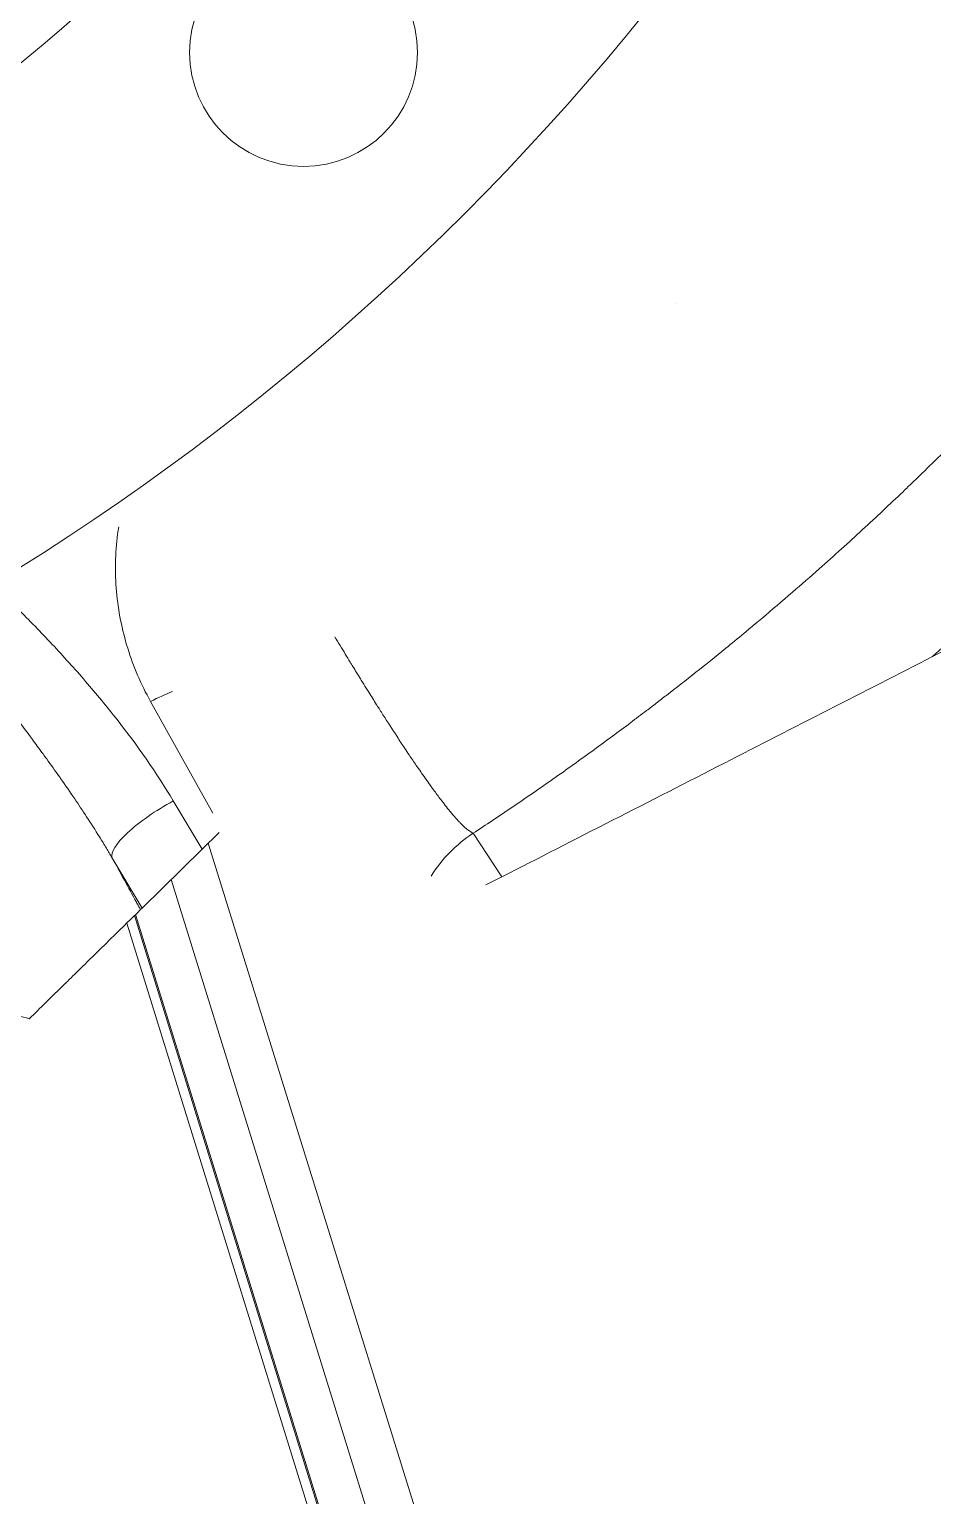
# Model space of a CAD drawing. Header units: millimetres. Extents: x -2122 to 22797, y 3569 to 89276.
# Drawn here: x 9652.2 to 9778.1, y 87383.9 to 87588.3 of the extents above; entities that cross this region are included whole.
import ezdxf

# ---------------------------------------------------------------- set-up
doc = ezdxf.new("R2010")
doc.units = ezdxf.units.MM
doc.header["$LTSCALE"] = 20
doc.layers.add('IA-DIBUJO', color=3, linetype='Continuous', lineweight=30)

msp = doc.modelspace()

# ---------------------------------------------------------------- linework, layer by layer
at = {"layer": 'IA-DIBUJO', "color": 3, "linetype": 'Continuous', "lineweight": 0, "extrusion": (1.41875e-14, 1, -2.22045e-16)}
for p, q in [((9817.24, 87520.92, 1283.42), (9778.1, 87500.9, 1283.42)), ((9718.04, 87470.17, 1283.42), (9714.05, 87476.26, 1283.42)), ((9718.04, 87470.17, 1283.42), (9715.84, 87469.05, 1283.42))]:
    msp.add_line(p, q, dxfattribs=at)
at = {"layer": 'IA-DIBUJO', "color": 3, "linetype": 'Continuous', "lineweight": 0, "extrusion": (0, 1, -2.22045e-16)}
for p, q in [((9669.09, 87494.63, 1283.42), (9677.77, 87479.08, 1283.42)), ((9676.28, 87474.04, 1283.42), (9672.26, 87480.76, 1283.42)), ((9662.1, 87475.55, 1283.42), (9662.1, 87475.55, 1283.42)), ((9676.28, 87474.04, 1283.42), (9678.66, 87476.37, 1283.42)), ((9676.28, 87474.04, 1283.42), (9667.92, 87465.83, 1283.42)), ((9743.93, 87259.86, 1283.42), (9677.14, 87474.89, 1283.42)), ((9663.72, 87472.86, 1283.42), (9667.92, 87465.83, 1283.42)), ((9737.76, 87257.95, 1283.42), (9671.96, 87469.8, 1283.42)), ((9667.69, 87465.61, 1283.42), (9667.92, 87465.83, 1283.42)), ((9730.4, 87255.66, 1283.42), (9665.77, 87463.73, 1283.42)), ((9731.68, 87256.06, 1283.42), (9666.85, 87464.78, 1283.42)), ((9731.85, 87256.11, 1283.42), (9666.99, 87464.92, 1283.42))]:
    msp.add_line(p, q, dxfattribs=at)
at = {"layer": 'IA-DIBUJO', "color": 2, "linetype": 'Continuous', "lineweight": 0}
for centre, radius in [((9465.92, 87809.58, 1283.42), 349.25), ((9465.92, 87809.58, 1283.42), 292.1), ((9690.42, 87585.08, 1283.42), 15.88)]:
    msp.add_circle(centre, radius, dxfattribs=at)
at = {"layer": 'IA-DIBUJO', "color": 3, "linetype": 'Continuous', "lineweight": 0}
msp.add_circle((9465.92, 87809.58, 1283.42), 254, dxfattribs=at)
for centre, major_axis, ratio, start_param, end_param in [((9669.09, 87491.66, 1283.42), (-8.62, -4.81), 0.265428, -2.079685, -1.717906), ((9672.26, 87477.79, 1283.42), (-8.48, -5.06), 0.261378, -1.725446, -0.054247)]:
    msp.add_ellipse(centre, major_axis=major_axis, ratio=ratio, start_param=start_param, end_param=end_param, dxfattribs=at)
at = {"layer": 'IA-DIBUJO', "color": 3, "linetype": 'Continuous', "lineweight": 0, "extrusion": (-3.13079e-30, -2.22045e-16, -1)}
msp.add_ellipse((9724.81, 87459.83, 1283.42), major_axis=(10.71, 16.6), ratio=0.993472, start_param=-1.582384, end_param=-1.155448, dxfattribs=at)
at = {"layer": 'IA-DIBUJO', "color": 3, "linetype": 'Continuous', "lineweight": 0}
for points, knots in [([(9714.05, 87476.26, 1283.42), (9715.84, 87477.43, 1283.42), (9717.66, 87478.64, 1283.42), (9721.36, 87481.15, 1283.42), (9723.24, 87482.44, 1283.42), (9727.06, 87485.12, 1283.42), (9728.99, 87486.51, 1283.42), (9732.62, 87489.15, 1283.42), (9734.31, 87490.39, 1283.42), (9736.75, 87492.23, 1283.42), (9737.49, 87492.79, 1283.42), (9738.68, 87493.69, 1283.42), (9739.13, 87494.03, 1283.42), (9740.05, 87494.74, 1283.42), (9740.53, 87495.11, 1283.42), (9743.71, 87497.58, 1283.42), (9746.47, 87499.76, 1283.42), (9750.11, 87502.73, 1283.42), (9750.96, 87503.43, 1283.42), (9752.32, 87504.56, 1283.42), (9752.83, 87504.98, 1283.42), (9753.66, 87505.68, 1283.42), (9753.98, 87505.94, 1283.42), (9755.71, 87507.4, 1283.42), (9757.13, 87508.62, 1283.42), (9759.8, 87510.92, 1283.42), (9761.03, 87512, 1283.42), (9763.32, 87514.03, 1283.42), (9764.36, 87514.96, 1283.42), (9766.37, 87516.77, 1283.42), (9767.33, 87517.65, 1283.42), (9768.31, 87518.56, 1283.42), (9768.33, 87518.58, 1283.42), (9770.24, 87520.33, 1283.42), (9772.11, 87522.09, 1283.42), (9774.2, 87524.08, 1283.42), (9774.43, 87524.3, 1283.42), (9775.71, 87525.53, 1283.42), (9776.74, 87526.53, 1283.42), (9778.29, 87528.05, 1283.42), (9778.81, 87528.56, 1283.42), (9779.58, 87529.32, 1283.42), (9779.84, 87529.58, 1283.42), (9780.34, 87530.08, 1283.42), (9780.59, 87530.33, 1283.42), (9780.85, 87530.58, 1283.42), (9780.86, 87530.59, 1283.42), (9781.21, 87530.94, 1283.42), (9781.58, 87531.32, 1283.42), (9782.39, 87532.13, 1283.42), (9782.82, 87532.57, 1283.42), (9783.35, 87533.1, 1283.42), (9783.41, 87533.16, 1283.42), (9783.91, 87533.68, 1283.42), (9784.39, 87534.17, 1283.42), (9785.23, 87535.03, 1283.42), (9785.59, 87535.4, 1283.42), (9786.13, 87535.96, 1283.42), (9786.3, 87536.14, 1283.42), (9786.61, 87536.46, 1283.42), (9786.75, 87536.6, 1283.42), (9786.89, 87536.75, 1283.42), (9786.9, 87536.77, 1283.42), (9787.43, 87537.31, 1283.42), (9787.94, 87537.84, 1283.42), (9788.68, 87538.63, 1283.42), (9788.92, 87538.88, 1283.42), (9789.29, 87539.27, 1283.42), (9789.41, 87539.4, 1283.42), (9789.58, 87539.59, 1283.42), (9789.7, 87539.71, 1283.42), (9789.81, 87539.83, 1283.42), (9789.87, 87539.89, 1283.42), (9789.87, 87539.89, 1283.42), (9790.11, 87540.14, 1283.42), (9790.33, 87540.38, 1283.42), (9790.76, 87540.84, 1283.42), (9790.97, 87541.06, 1283.42), (9791.29, 87541.4, 1283.42), (9791.4, 87541.52, 1283.42), (9791.72, 87541.87, 1283.42), (9791.92, 87542.08, 1283.42), (9792.14, 87542.32, 1283.42), (9792.17, 87542.35, 1283.42), (9792.32, 87542.51, 1283.42), (9792.42, 87542.62, 1283.42), (9792.58, 87542.79, 1283.42), (9792.63, 87542.84, 1283.42), (9792.7, 87542.92, 1283.42), (9792.74, 87542.96, 1283.42), (9792.78, 87543, 1283.42), (9792.8, 87543.02, 1283.42), (9792.81, 87543.03, 1283.42), (9793.29, 87543.55, 1283.42), (9793.77, 87544.06, 1283.42), (9794.36, 87544.69, 1283.42), (9794.46, 87544.79, 1283.42), (9794.92, 87545.29, 1283.42), (9795.28, 87545.68, 1283.42), (9796, 87546.45, 1283.42), (9796.36, 87546.83, 1283.42), (9796.86, 87547.37, 1283.42), (9797, 87547.52, 1283.42), (9797.4, 87547.95, 1283.42), (9797.66, 87548.23, 1283.42), (9798.04, 87548.65, 1283.42), (9798.17, 87548.78, 1283.42), (9798.37, 87548.99, 1283.42), (9798.43, 87549.06, 1283.42), (9798.53, 87549.17, 1283.42), (9798.59, 87549.23, 1283.42), (9798.64, 87549.29, 1283.42), (9798.68, 87549.33, 1283.42), (9798.69, 87549.34, 1283.42), (9798.95, 87549.62, 1283.42), (9799.21, 87549.91, 1283.42), (9799.77, 87550.51, 1283.42), (9800.06, 87550.82, 1283.42), (9800.62, 87551.44, 1283.42), (9800.9, 87551.75, 1283.42), (9801.22, 87552.09, 1283.42), (9801.25, 87552.13, 1283.42), (9801.54, 87552.45, 1283.42), (9801.81, 87552.74, 1283.42), (9802.23, 87553.2, 1283.42), (9802.38, 87553.37, 1283.42), (9802.62, 87553.63, 1283.42), (9802.71, 87553.74, 1283.42), (9803.06, 87554.12, 1283.42), (9803.31, 87554.4, 1283.42), (9803.59, 87554.71, 1283.42), (9803.61, 87554.73, 1283.42), (9803.77, 87554.91, 1283.42), (9803.91, 87555.06, 1283.42), (9804.12, 87555.3, 1283.42), (9804.19, 87555.38, 1283.42), (9804.3, 87555.5, 1283.42), (9804.36, 87555.57, 1283.42), (9804.43, 87555.64, 1283.42), (9804.46, 87555.68, 1283.42), (9804.47, 87555.7, 1283.42), (9804.96, 87556.24, 1283.42), (9805.44, 87556.78, 1283.42), (9806.23, 87557.68, 1283.42), (9806.55, 87558.04, 1283.42), (9807.02, 87558.58, 1283.42), (9807.17, 87558.75, 1283.42), (9807.8, 87559.47, 1283.42), (9808.27, 87560.01, 1283.42), (9808.97, 87560.82, 1283.42), (9809.2, 87561.09, 1283.42), (9809.55, 87561.5, 1283.42), (9809.66, 87561.64, 1283.42), (9809.88, 87561.89, 1283.42), (9809.98, 87562.01, 1283.42), (9810.1, 87562.15, 1283.42), (9810.11, 87562.16, 1283.42), (9810.43, 87562.54, 1283.42), (9810.72, 87562.89, 1283.42), (9811.3, 87563.58, 1283.42), (9811.59, 87563.92, 1283.42), (9812.16, 87564.61, 1283.42), (9812.44, 87564.95, 1283.42), (9813.01, 87565.64, 1283.42), (9813.29, 87565.98, 1283.42), (9813.84, 87566.66, 1283.42), (9814.12, 87567, 1283.42), (9814.66, 87567.68, 1283.42), (9814.93, 87568.01, 1283.42), (9815.33, 87568.51, 1283.42), (9815.45, 87568.66, 1283.42), (9815.58, 87568.82, 1283.42)], [0, 0, 0, 0, 0.0561256, 0.0561256, 0.1122582, 0.1122582, 0.1683945, 0.1683945, 0.2158997, 0.2158997, 0.2365081, 0.2365081, 0.2488071, 0.2488071, 0.2618536, 0.2618536, 0.3358735, 0.3358735, 0.3584153, 0.3584153, 0.371698, 0.371698, 0.3800577, 0.3800577, 0.4169617, 0.4169617, 0.4486893, 0.4486893, 0.4752612, 0.4752612, 0.4995117, 0.4995117, 0.5, 0.5, 0.5556078, 0.5556078, 0.5625, 0.5625, 0.59375, 0.59375, 0.609375, 0.609375, 0.6171875, 0.6171875, 0.6247559, 0.6247559, 0.625, 0.625, 0.6397912, 0.6397912, 0.6544232, 0.6544232, 0.65625, 0.65625, 0.6701127, 0.6701127, 0.679498, 0.679498, 0.6839754, 0.6839754, 0.6872559, 0.6872559, 0.6875, 0.6875, 0.703125, 0.703125, 0.7109375, 0.7109375, 0.7148438, 0.7148438, 0.7167969, 0.7185059, 0.7185059, 0.71875, 0.71875, 0.7246654, 0.7246654, 0.7308078, 0.7308078, 0.734375, 0.734375, 0.740969, 0.740969, 0.7421875, 0.7421875, 0.7460938, 0.7460938, 0.7480469, 0.7480469, 0.7490234, 0.7495117, 0.7495117, 0.75, 0.75, 0.7660986, 0.7660986, 0.7693704, 0.7693704, 0.78125, 0.78125, 0.7923571, 0.7923571, 0.796875, 0.796875, 0.8046875, 0.8046875, 0.8085938, 0.8085938, 0.8105469, 0.8105469, 0.8115234, 0.8122559, 0.8122559, 0.8125, 0.8125, 0.8229806, 0.8229806, 0.8333653, 0.8333653, 0.8426937, 0.8426937, 0.84375, 0.84375, 0.8521208, 0.8521208, 0.8565993, 0.8565993, 0.859375, 0.859375, 0.8666846, 0.8666846, 0.8671875, 0.8671875, 0.8710938, 0.8710938, 0.8730469, 0.8730469, 0.8740234, 0.8747559, 0.8747559, 0.875, 0.875, 0.890625, 0.890625, 0.9012178, 0.9012178, 0.90625, 0.90625, 0.921875, 0.921875, 0.9296875, 0.9296875, 0.9335938, 0.9335938, 0.9370117, 0.9370117, 0.9375, 0.9375, 0.9464386, 0.9464386, 0.955567, 0.955567, 0.9649057, 0.9649057, 0.9746146, 0.9746146, 0.9845668, 0.9845668, 0.9949481, 0.9949481, 0.9999995, 0.9999995, 0.9999995, 0.9999995]), ([(9813.82, 87541.02, 1283.42), (9813.27, 87539.86, 1283.42), (9812.74, 87538.8, 1283.42), (9812.23, 87537.83, 1283.42), (9812.18, 87537.74, 1283.42), (9812.13, 87537.65, 1283.42), (9812.09, 87537.56, 1283.42), (9812.07, 87537.53, 1283.42), (9812.05, 87537.49, 1283.42), (9812.03, 87537.46, 1283.42), (9810.96, 87535.46, 1283.42), (9809.87, 87533.64, 1283.42), (9808.74, 87532, 1283.42), (9808.3, 87531.35, 1283.42), (9807.85, 87530.73, 1283.42), (9807.39, 87530.14, 1283.42), (9807.34, 87530.08, 1283.42), (9807.29, 87530.01, 1283.42), (9807.24, 87529.95, 1283.42), (9807.2, 87529.9, 1283.42), (9807.16, 87529.85, 1283.42), (9807.13, 87529.8, 1283.42), (9806.65, 87529.19, 1283.42), (9806.08, 87528.5, 1283.42), (9805.41, 87527.76, 1283.42), (9805.24, 87527.57, 1283.42), (9805.07, 87527.38, 1283.42), (9804.89, 87527.18, 1283.42), (9804.68, 87526.96, 1283.42), (9804.46, 87526.73, 1283.42), (9804.24, 87526.49, 1283.42), (9804.22, 87526.47, 1283.42), (9804.2, 87526.45, 1283.42), (9804.19, 87526.44, 1283.42), (9804.12, 87526.37, 1283.42), (9804.05, 87526.3, 1283.42), (9803.99, 87526.22, 1283.42), (9803.77, 87525.99, 1283.42), (9803.55, 87525.76, 1283.42), (9803.33, 87525.53, 1283.42), (9802.47, 87524.61, 1283.42), (9801.59, 87523.69, 1283.42), (9800.71, 87522.78, 1283.42), (9800.69, 87522.76, 1283.42), (9800.66, 87522.73, 1283.42), (9800.64, 87522.71, 1283.42), (9798.91, 87520.91, 1283.42), (9797.16, 87519.12, 1283.42), (9795.38, 87517.34, 1283.42), (9791.8, 87513.73, 1283.42), (9788.15, 87510.19, 1283.42), (9784.42, 87506.71, 1283.42), (9783.96, 87506.27, 1283.42), (9783.49, 87505.84, 1283.42), (9783.03, 87505.4, 1283.42), (9782.6, 87505.01, 1283.42), (9782.18, 87504.62, 1283.42), (9781.76, 87504.23, 1283.42), (9781.71, 87504.19, 1283.42), (9781.67, 87504.15, 1283.42), (9781.62, 87504.1, 1283.42), (9780.45, 87503.03, 1283.42), (9779.28, 87501.96, 1283.42), (9778.1, 87500.9, 1283.42)], [0.1585157, 0.1585157, 0.1585157, 0.1585157, 0.1848121, 0.1848121, 0.1848121, 0.1872774, 0.1872774, 0.1872774, 0.1880992, 0.1880992, 0.1880992, 0.2304373, 0.2304373, 0.2304373, 0.247266, 0.247266, 0.247266, 0.2490687, 0.2490687, 0.2490687, 0.2505531, 0.2505531, 0.2505531, 0.2702482, 0.2702482, 0.2702482, 0.2752244, 0.2752244, 0.2752244, 0.2809583, 0.2809583, 0.2809583, 0.2813691, 0.2813691, 0.2813691, 0.2834236, 0.2834236, 0.2834236, 0.2899976, 0.2899976, 0.2899976, 0.316294, 0.316294, 0.316294, 0.3169997, 0.3169997, 0.3169997, 0.3688868, 0.3688868, 0.3688868, 0.4740723, 0.4740723, 0.4740723, 0.4872205, 0.4872205, 0.4872205, 0.4990738, 0.4990738, 0.4990738, 0.5003687, 0.5003687, 0.5003687, 0.5332118, 0.5332118, 0.5332118, 0.5332118]), ([(9664.67, 87518.97, 1283.42), (9664.61, 87518.63, 1283.42), (9664.56, 87518.29, 1283.42), (9664.51, 87517.95, 1283.42), (9664.15, 87515.3, 1283.42), (9664.11, 87512.63, 1283.42), (9664.35, 87509.95, 1283.42), (9664.47, 87508.61, 1283.42), (9664.66, 87507.26, 1283.42), (9664.92, 87505.95, 1283.42), (9665.19, 87504.63, 1283.42), (9665.51, 87503.33, 1283.42), (9665.91, 87502.05, 1283.42), (9666.7, 87499.49, 1283.42), (9667.75, 87497.02, 1283.42), (9669.09, 87494.63, 1283.42)], [0.00375888, 0.00375888, 0.00375888, 0.00375888, 0.00431475, 0.00431475, 0.00431475, 0.0086295, 0.0086295, 0.0086295, 0.01078687, 0.01078687, 0.01078687, 0.01294424, 0.01294424, 0.01294424, 0.01725899, 0.01725899, 0.01725899, 0.01725899]), ([(9672.26, 87480.76, 1283.42), (9669.9, 87484.73, 1283.42), (9667.26, 87488.48, 1283.42), (9664.42, 87492.1, 1283.42), (9663.71, 87493.01, 1283.42), (9662.99, 87493.9, 1283.42), (9662.26, 87494.79, 1283.42), (9661.52, 87495.68, 1283.42), (9660.78, 87496.56, 1283.42), (9660.03, 87497.43, 1283.42), (9658.52, 87499.18, 1283.42), (9656.97, 87500.89, 1283.42), (9655.39, 87502.58, 1283.42), (9653.81, 87504.27, 1283.42), (9652.19, 87505.94, 1283.42), (9650.53, 87507.57, 1283.42), (9649.36, 87508.71, 1283.42), (9648.18, 87509.83, 1283.42), (9646.98, 87510.93, 1283.42)], [0, 0, 0, 0, 0.00719475, 0.00719475, 0.00719475, 0.00899343, 0.00899343, 0.00899343, 0.01079212, 0.01079212, 0.01079212, 0.0143895, 0.0143895, 0.0143895, 0.01798687, 0.01798687, 0.01798687, 0.02051616, 0.02051616, 0.02051616, 0.02051616]), ([(9639.53, 87506.54, 1283.42), (9639.68, 87506.36, 1283.42), (9639.83, 87506.17, 1283.42), (9639.97, 87505.98, 1283.42), (9640.04, 87505.89, 1283.42), (9640.11, 87505.8, 1283.42), (9640.18, 87505.71, 1283.42), (9640.2, 87505.69, 1283.42), (9640.21, 87505.68, 1283.42), (9640.22, 87505.66, 1283.42), (9640.65, 87505.1, 1283.42), (9641.08, 87504.55, 1283.42), (9641.51, 87503.99, 1283.42), (9641.83, 87503.58, 1283.42), (9642.14, 87503.18, 1283.42), (9642.45, 87502.78, 1283.42), (9643.08, 87501.96, 1283.42), (9643.71, 87501.13, 1283.42), (9644.34, 87500.31, 1283.42), (9645.03, 87499.41, 1283.42), (9645.71, 87498.52, 1283.42), (9646.4, 87497.62, 1283.42), (9647.07, 87496.73, 1283.42), (9647.74, 87495.85, 1283.42), (9648.41, 87494.96, 1283.42), (9648.45, 87494.92, 1283.42), (9648.48, 87494.87, 1283.42), (9648.52, 87494.83, 1283.42), (9649.23, 87493.89, 1283.42), (9649.94, 87492.95, 1283.42), (9650.64, 87492.01, 1283.42), (9651.3, 87491.12, 1283.42), (9651.96, 87490.23, 1283.42), (9652.62, 87489.34, 1283.42), (9653.08, 87488.72, 1283.42), (9653.54, 87488.1, 1283.42), (9653.99, 87487.48, 1283.42), (9654.15, 87487.25, 1283.42), (9654.31, 87487.03, 1283.42), (9654.47, 87486.81, 1283.42), (9654.52, 87486.75, 1283.42), (9654.57, 87486.68, 1283.42), (9654.62, 87486.61, 1283.42), (9655.21, 87485.79, 1283.42), (9655.81, 87484.96, 1283.42), (9656.39, 87484.13, 1283.42), (9656.45, 87484.05, 1283.42), (9656.51, 87483.97, 1283.42), (9656.56, 87483.89, 1283.42), (9657.22, 87482.95, 1283.42), (9657.87, 87482.01, 1283.42), (9658.52, 87481.06, 1283.42), (9659.08, 87480.24, 1283.42), (9659.63, 87479.41, 1283.42), (9660.18, 87478.57, 1283.42), (9660.79, 87477.64, 1283.42), (9661.39, 87476.69, 1283.42), (9661.98, 87475.74, 1283.42), (9662.31, 87475.22, 1283.42), (9662.63, 87474.69, 1283.42), (9662.95, 87474.17, 1283.42), (9663.21, 87473.73, 1283.42), (9663.47, 87473.3, 1283.42), (9663.72, 87472.86, 1283.42)], [0.00626493, 0.00626493, 0.00626493, 0.00626493, 0.00662705, 0.00662705, 0.00662705, 0.00680269, 0.00680269, 0.00680269, 0.00683169, 0.00683169, 0.00683169, 0.00790429, 0.00790429, 0.00790429, 0.00868129, 0.00868129, 0.00868129, 0.01025878, 0.01025878, 0.01025878, 0.0119746, 0.0119746, 0.0119746, 0.01366339, 0.01366339, 0.01366339, 0.01375002, 0.01375002, 0.01375002, 0.01554014, 0.01554014, 0.01554014, 0.01722274, 0.01722274, 0.01722274, 0.01839823, 0.01839823, 0.01839823, 0.01881542, 0.01881542, 0.01881542, 0.01894117, 0.01894117, 0.01894117, 0.02049508, 0.02049508, 0.02049508, 0.02064489, 0.02064489, 0.02064489, 0.02239009, 0.02239009, 0.02239009, 0.02391093, 0.02391093, 0.02391093, 0.02561885, 0.02561885, 0.02561885, 0.0265559, 0.0265559, 0.0265559, 0.02732678, 0.02732678, 0.02732678, 0.02732678]), ([(9694.8, 87503.62, 1283.42), (9695.28, 87502.81, 1283.42), (9695.76, 87502.02, 1283.42), (9696.24, 87501.23, 1283.42), (9696.46, 87500.86, 1283.42), (9696.69, 87500.49, 1283.42), (9696.91, 87500.12, 1283.42), (9696.99, 87499.99, 1283.42), (9697.07, 87499.86, 1283.42), (9697.15, 87499.73, 1283.42), (9697.24, 87499.58, 1283.42), (9697.33, 87499.44, 1283.42), (9697.41, 87499.3, 1283.42), (9697.77, 87498.72, 1283.42), (9698.12, 87498.15, 1283.42), (9698.47, 87497.58, 1283.42), (9698.69, 87497.22, 1283.42), (9698.92, 87496.86, 1283.42), (9699.14, 87496.5, 1283.42), (9699.26, 87496.3, 1283.42), (9699.38, 87496.11, 1283.42), (9699.5, 87495.91, 1283.42), (9699.88, 87495.32, 1283.42), (9700.24, 87494.74, 1283.42), (9700.6, 87494.17, 1283.42), (9700.62, 87494.14, 1283.42), (9700.63, 87494.12, 1283.42), (9700.65, 87494.09, 1283.42), (9700.78, 87493.88, 1283.42), (9700.91, 87493.68, 1283.42), (9701.04, 87493.47, 1283.42), (9701.19, 87493.23, 1283.42), (9701.34, 87493, 1283.42), (9701.49, 87492.76, 1283.42), (9702.16, 87491.71, 1283.42), (9702.82, 87490.7, 1283.42), (9703.45, 87489.73, 1283.42), (9703.63, 87489.45, 1283.42), (9703.81, 87489.18, 1283.42), (9703.99, 87488.9, 1283.42), (9704.18, 87488.63, 1283.42), (9704.36, 87488.35, 1283.42), (9704.54, 87488.08, 1283.42), (9704.73, 87487.79, 1283.42), (9704.93, 87487.5, 1283.42), (9705.12, 87487.21, 1283.42), (9705.46, 87486.7, 1283.42), (9705.8, 87486.2, 1283.42), (9706.13, 87485.72, 1283.42), (9706.34, 87485.41, 1283.42), (9706.56, 87485.11, 1283.42), (9706.76, 87484.81, 1283.42), (9706.8, 87484.75, 1283.42), (9706.84, 87484.69, 1283.42), (9706.88, 87484.63, 1283.42), (9707.11, 87484.31, 1283.42), (9707.32, 87484, 1283.42), (9707.54, 87483.7, 1283.42), (9707.56, 87483.67, 1283.42), (9707.59, 87483.63, 1283.42), (9707.61, 87483.59, 1283.42), (9707.84, 87483.28, 1283.42), (9708.06, 87482.97, 1283.42), (9708.27, 87482.68, 1283.42), (9708.62, 87482.19, 1283.42), (9708.96, 87481.73, 1283.42), (9709.29, 87481.3, 1283.42), (9709.47, 87481.06, 1283.42), (9709.65, 87480.82, 1283.42), (9709.82, 87480.6, 1283.42), (9709.94, 87480.44, 1283.42), (9710.06, 87480.29, 1283.42), (9710.17, 87480.15, 1283.42), (9710.4, 87479.86, 1283.42), (9710.61, 87479.59, 1283.42), (9710.82, 87479.34, 1283.42), (9710.95, 87479.18, 1283.42), (9711.08, 87479.03, 1283.42), (9711.2, 87478.89, 1283.42), (9711.38, 87478.67, 1283.42), (9711.56, 87478.47, 1283.42), (9711.73, 87478.28, 1283.42), (9711.78, 87478.23, 1283.42), (9711.82, 87478.18, 1283.42), (9711.86, 87478.13, 1283.42), (9711.97, 87478.01, 1283.42), (9712.08, 87477.9, 1283.42), (9712.18, 87477.79, 1283.42), (9712.23, 87477.74, 1283.42), (9712.28, 87477.69, 1283.42), (9712.33, 87477.64, 1283.42), (9712.43, 87477.53, 1283.42), (9712.54, 87477.43, 1283.42), (9712.64, 87477.33, 1283.42), (9712.66, 87477.31, 1283.42), (9712.68, 87477.29, 1283.42), (9712.7, 87477.27, 1283.42), (9712.72, 87477.25, 1283.42), (9712.73, 87477.24, 1283.42), (9712.75, 87477.22, 1283.42), (9712.82, 87477.16, 1283.42), (9712.89, 87477.09, 1283.42), (9712.96, 87477.03, 1283.42), (9713, 87476.99, 1283.42), (9713.04, 87476.96, 1283.42), (9713.08, 87476.93, 1283.42), (9713.1, 87476.91, 1283.42), (9713.11, 87476.9, 1283.42), (9713.12, 87476.89, 1283.42), (9713.16, 87476.86, 1283.42), (9713.2, 87476.83, 1283.42), (9713.24, 87476.8, 1283.42), (9713.27, 87476.77, 1283.42), (9713.3, 87476.75, 1283.42), (9713.34, 87476.72, 1283.42), (9713.37, 87476.7, 1283.42), (9713.39, 87476.68, 1283.42), (9713.42, 87476.66, 1283.42), (9713.43, 87476.66, 1283.42), (9713.44, 87476.65, 1283.42), (9713.45, 87476.65, 1283.42), (9713.47, 87476.63, 1283.42), (9713.5, 87476.62, 1283.42), (9713.52, 87476.6, 1283.42), (9713.54, 87476.59, 1283.42), (9713.56, 87476.58, 1283.42), (9713.58, 87476.57, 1283.42), (9713.59, 87476.57, 1283.42), (9713.6, 87476.57, 1283.42), (9713.6, 87476.57, 1283.42)], [0.00676557, 0.00676557, 0.00676557, 0.00676557, 0.008419, 0.008419, 0.008419, 0.00920914, 0.00920914, 0.00920914, 0.0094884, 0.0094884, 0.0094884, 0.00979858, 0.00979858, 0.00979858, 0.0110526, 0.0110526, 0.0110526, 0.01186049, 0.01186049, 0.01186049, 0.01230717, 0.01230717, 0.01230717, 0.01367121, 0.01367121, 0.01367121, 0.01373129, 0.01373129, 0.01373129, 0.01423259, 0.01423259, 0.01423259, 0.01481411, 0.01481411, 0.01481411, 0.01743982, 0.01743982, 0.01743982, 0.01820118, 0.01820118, 0.01820118, 0.01897679, 0.01897679, 0.01897679, 0.01982966, 0.01982966, 0.01982966, 0.02134889, 0.02134889, 0.02134889, 0.02233765, 0.02233765, 0.02233765, 0.02253017, 0.02253017, 0.02253017, 0.02359116, 0.02359116, 0.02359116, 0.02372099, 0.02372099, 0.02372099, 0.02484535, 0.02484535, 0.02484535, 0.02670342, 0.02670342, 0.02670342, 0.02775235, 0.02775235, 0.02775235, 0.02846519, 0.02846519, 0.02846519, 0.02986275, 0.02986275, 0.02986275, 0.03072825, 0.03072825, 0.03072825, 0.03202917, 0.03202917, 0.03202917, 0.03237173, 0.03237173, 0.03237173, 0.03320939, 0.03320939, 0.03320939, 0.03362677, 0.03362677, 0.03362677, 0.03453266, 0.03453266, 0.03453266, 0.03474423, 0.03474423, 0.03474423, 0.03488192, 0.03488192, 0.03488192, 0.03558148, 0.03558148, 0.03558148, 0.03598643, 0.03598643, 0.03598643, 0.03612708, 0.03612708, 0.03612708, 0.03652887, 0.03652887, 0.03652887, 0.03689108, 0.03689108, 0.03689108, 0.03721551, 0.03721551, 0.03721551, 0.03732689, 0.03732689, 0.03732689, 0.03761084, 0.03761084, 0.03761084, 0.03788088, 0.03788088, 0.03788088, 0.03795358, 0.03795358, 0.03795358, 0.03795358]), ([(9778.1, 87500.9, 1283.42), (9768.49, 87495.98, 1283.42), (9758.65, 87490.95, 1283.42), (9738.66, 87480.72, 1283.42), (9728.23, 87475.38, 1283.42), (9718.04, 87470.17, 1283.42)], [-66.176667, -66.176667, -66.176667, -66.176667, -34.458755, -34.458755, 0, 0, 0, 0]), ([(9713.6, 87476.57, 1283.42), (9713.6, 87476.57, 1283.42), (9713.6, 87476.57, 1283.42), (9713.6, 87476.56, 1283.42), (9713.6, 87476.56, 1283.42), (9713.6, 87476.56, 1283.42), (9713.61, 87476.56, 1283.42), (9713.61, 87476.56, 1283.42), (9713.61, 87476.56, 1283.42), (9713.61, 87476.56, 1283.42), (9713.61, 87476.56, 1283.42), (9713.62, 87476.56, 1283.42), (9713.62, 87476.55, 1283.42), (9713.62, 87476.55, 1283.42), (9713.63, 87476.55, 1283.42), (9713.63, 87476.55, 1283.42), (9713.63, 87476.54, 1283.42), (9713.64, 87476.54, 1283.42), (9713.64, 87476.54, 1283.42), (9713.64, 87476.53, 1283.42), (9713.65, 87476.53, 1283.42), (9713.66, 87476.52, 1283.42), (9713.66, 87476.52, 1283.42), (9713.67, 87476.52, 1283.42), (9713.68, 87476.51, 1283.42), (9713.69, 87476.5, 1283.42), (9713.7, 87476.49, 1283.42), (9713.71, 87476.48, 1283.42), (9713.73, 87476.48, 1283.42), (9713.74, 87476.47, 1283.42), (9713.75, 87476.46, 1283.42), (9713.78, 87476.44, 1283.42), (9713.8, 87476.42, 1283.42), (9713.83, 87476.41, 1283.42), (9713.9, 87476.36, 1283.42), (9713.98, 87476.31, 1283.42), (9714.05, 87476.26, 1283.42)], [-0.00000006, -0.00000006, -0.00000006, -0.00000006, 0.00001047, 0.00001047, 0.00001047, 0.000021626, 0.000021626, 0.000021626, 0.000033996, 0.000033996, 0.000033996, 0.000088429, 0.000088429, 0.000088429, 0.000142387, 0.000142387, 0.000142387, 0.000187897, 0.000187897, 0.000187897, 0.000284835, 0.000284835, 0.000284835, 0.000381073, 0.000381073, 0.000381073, 0.00056973, 0.00056973, 0.00056973, 0.000764892, 0.000764892, 0.000764892, 0.001139519, 0.001139519, 0.001139519, 0.002279098, 0.002279098, 0.002279098, 0.002279098]), ([(9667.69, 87465.61, 1283.42), (9667.54, 87465.88, 1283.42), (9667.4, 87466.15, 1283.42), (9667.25, 87466.42, 1283.42), (9667.23, 87466.45, 1283.42), (9667.22, 87466.48, 1283.42), (9667.2, 87466.51, 1283.42), (9667.17, 87466.56, 1283.42), (9667.15, 87466.61, 1283.42), (9667.12, 87466.66, 1283.42), (9666.02, 87468.68, 1283.42), (9664.89, 87470.75, 1283.42), (9663.72, 87472.86, 1283.42)], [0.74205984, 0.74205984, 0.74205984, 0.74205984, 0.74933701, 0.74933701, 0.74933701, 0.75011695, 0.75011695, 0.75011695, 0.75167684, 0.75167684, 0.75167684, 0.8140724, 0.8140724, 0.8140724, 0.8140724]), ([(9652.2, 87450.41, 1283.42), (9652.33, 87450.54, 1283.42), (9652.5, 87450.7, 1283.42), (9652.97, 87451.17, 1283.42), (9653.28, 87451.47, 1283.42), (9654.32, 87452.49, 1283.42), (9655.17, 87453.33, 1283.42), (9656.33, 87454.46, 1283.42), (9656.49, 87454.62, 1283.42), (9656.62, 87454.74, 1283.42), (9656.73, 87454.85, 1283.42), (9656.79, 87454.91, 1283.42), (9656.83, 87454.95, 1283.42), (9656.94, 87455.06, 1283.42), (9657.01, 87455.13, 1283.42), (9657.13, 87455.25, 1283.42), (9657.15, 87455.26, 1283.42), (9657.22, 87455.33, 1283.42), (9657.25, 87455.36, 1283.42), (9657.35, 87455.46, 1283.42), (9657.43, 87455.54, 1283.42), (9658.17, 87456.26, 1283.42), (9658.89, 87456.97, 1283.42), (9661.43, 87459.47, 1283.42), (9663.29, 87461.29, 1283.42), (9666.26, 87464.21, 1283.42), (9667.48, 87465.4, 1283.42), (9667.69, 87465.61, 1283.42)], [-45.526365, -45.526365, -45.526365, -45.526365, -45.284347, -45.284347, -44.992431, -44.992431, -44.415986, -44.415986, -44.291181, -44.291181, -44.178403, -44.178403, -43.782967, -43.782967, -43.189553, -43.189553, -42.717225, -42.717225, -42.371651, -42.371651, -41.537543, -41.537543, -34.244224, -34.244224, -16.528226, -16.528226, 0, 0, 0, 0])]:
    msp.add_open_spline(points, degree=3, knots=knots, dxfattribs=at)
for points in [[(9742.4, 87550.12, 1283.42), (9742.4, 87550.12, 1283.42), (9742.4, 87550.12, 1283.42), (9742.4, 87550.12, 1283.42)], [(9652.2, 87450.41, 1283.42), (9651.13, 87450.69, 1283.42), (9650.05, 87450.94, 1283.42), (9648.96, 87451.16, 1283.42)]]:
    msp.add_open_spline(points, degree=3, dxfattribs=at)

doc.saveas('drawing.dxf')
